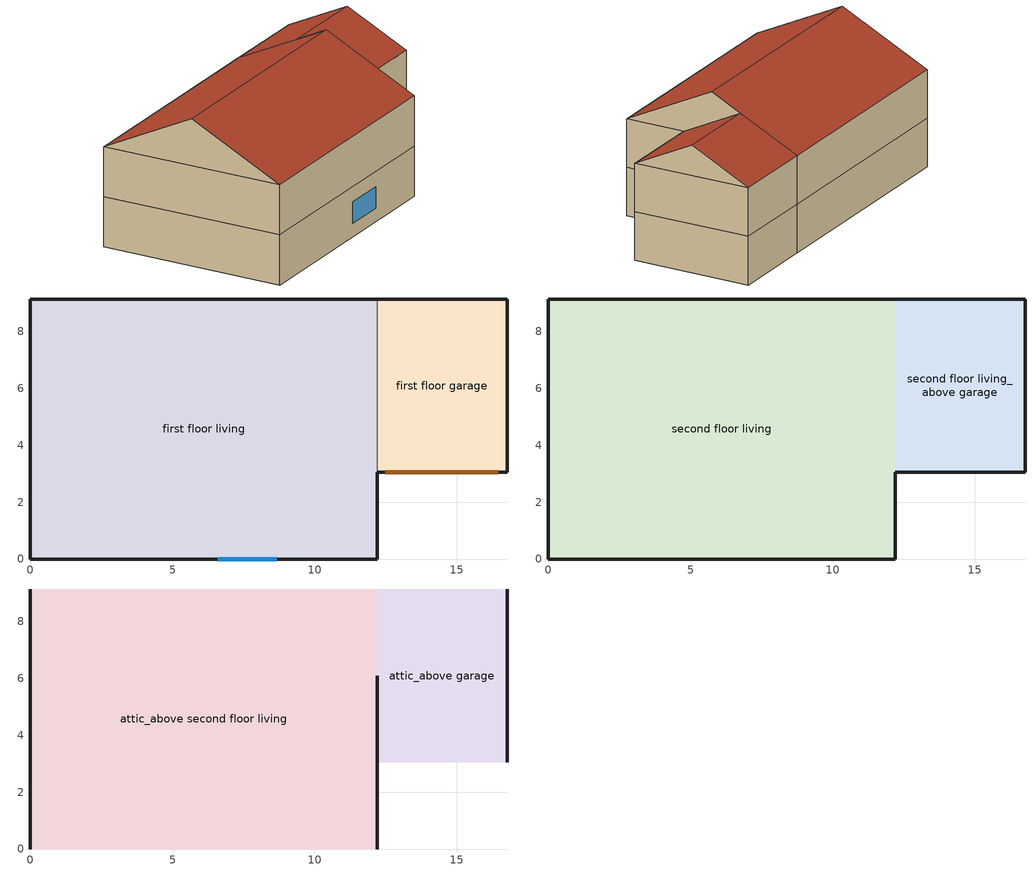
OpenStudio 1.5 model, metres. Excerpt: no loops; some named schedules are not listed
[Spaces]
first floor living
 floor ground (Slab): 12.19,9.14 12.19,0 0,0 0,9.14 z0
 wall outside (ExtInsFinWall): 12.19,9.14 0,9.14 0,0 12.19,0 12.19,3.05 z0:2.44
 wall to first floor garage (UnfinInsFinWall): 12.19,3.05 12.19,9.14 z0:2.44
 window (Sub Surface 1-Glass): 6.6,0 8.67,0 z0.66:1.72
 ceiling adiabatic (RevFinUninsFinFloor): 12.19,0 12.19,9.14 0,9.14 0,0 z2.44
first floor garage
 floor ground (GrndUninsUnfinGrgFloor): 16.76,9.14 16.76,3.05 12.19,3.05 12.19,9.14 z0
 wall outside (ExtUninsUnfinWall): 12.19,3.05 16.76,3.05 16.76,9.14 12.19,9.14 z0:2.44
 door (GarageDoors): 12.49,3.05 16.45,3.05 z0:2
second floor living
 floor adiabatic (FinUninsFinFloor): 12.19,9.14 12.19,0 0,0 0,9.14 z2.44
 wall outside (ExtInsFinWall): 12.19,9.14 0,9.14 0,0 12.19,0 12.19,3.05 z2.44:4.88
second floor living_above garage
 floor to first floor garage (UnfinInsFinFloor): 16.76,9.14 16.76,3.05 12.19,3.05 12.19,9.14 z2.44
 wall outside (ExtInsFinWall): 12.19,3.05 16.76,3.05 16.76,9.14 12.19,9.14 z2.44:4.88
attic_above second floor living
 floor to second floor living (FinInsUnfinUAFloor): 12.19,9.14 12.19,0 0,0 0,9.14 z4.88
 wall outside (ExtUninsUnfinWall): 0,4.57,7.16 0,9.14,4.88 0,0,4.88; 12.19,4.57,7.16 12.19,0,4.88 12.19,3.05,4.88 12.19,6.1,6.4
 roof outside (UnfinInsExtRoof): 12.19,4.57,7.16 12.19,9.14,4.88 0,9.14,4.88 0,4.57,7.16; 0,4.57,7.16 0,0,4.88 12.19,0,4.88 12.19,4.57,7.16
attic_above garage
 floor to second floor living_above garage (FinInsUnfinUAFloor): 16.76,9.14 16.76,3.05 12.19,3.05 12.19,9.14 z4.88
 wall outside (ExtUninsUnfinWall): 16.76,6.1,6.4 16.76,3.05,4.88 16.76,9.14,4.88
 roof outside (UnfinInsExtRoof): 16.76,6.1,6.4 16.76,9.14,4.88 12.19,9.14,4.88 12.19,6.1,6.4; 12.19,6.1,6.4 12.19,3.05,4.88 16.76,3.05,4.88 16.76,6.1,6.4
[Building]
simple residential geometry
[ClimateZones]
Climate Zone Institution Name 1=ASHRAE; Climate Zone Document Name 1=ANSI/ASHRAE Standard 169; Climate Zone Document Year 1=2006; Climate Zone Institution Name 2=CEC; Climate Zone Document Name 2=California Climate Zone Descriptions; Climate Zone Document Year 2=1995
[Site]
Site 1: Latitude {deg}=39.74; Longitude {deg}=-105.18; Time Zone {hr}=-7; Elevation {m}=1829
[SizingPeriod:DesignDay] Barometric Pressure {Pa}=81198; Sky Clearness=0; Rain Indicator=0; Snow Indicator=0; Day of Month=21; Daylight Saving Time Indicator=0; Dry-Bulb Temperature Range Modifier Type=DefaultMultipliers
Name | Maximum Dry-Bulb Temperature {C} | Daily Dry-Bulb Temperature Range {deltaC} | Humidity Indicating Conditions at Maximum Dry-Bulb {BasedOnField A3} | Wind Speed {m/s} | Wind Direction {deg} | Month | Day Type | Humidity Indicating Type | Solar Model Indicator | ASHRAE Taub | ASHRAE Taud
Denver Centennial  Golden   N Ann Clg .4% Condns Enth=>MDB | 27.3 | 15.2 | 59700 | 4.9 | 0 | 7 | SummerDesignDay | Enthalpy | ASHRAETau | 0.424 | 2.025
Denver Centennial  Golden   N Ann Htg Wind 99.6% Condns WS=>MCDB | 3.9 | 0 | 3.9 | 12.2 | 340 | 12 | WinterDesignDay | Wetbulb | ASHRAEClearSky
Denver Centennial  Golden   N Ann Hum_n 99.6% Condns DP=>MCDB | -10.9 | 0 | -21.6 | 3 | 340 | 12 | WinterDesignDay | Dewpoint | ASHRAEClearSky
Denver Centennial  Golden   N Ann Clg .4% Condns WB=>MDB | 27.3 | 15.2 | 18.4 | 4.9 | 0 | 7 | SummerDesignDay | Wetbulb | ASHRAETau | 0.424 | 2.025
[Site:WaterMainsTemperature]
Calculation Method=Correlation; Annual Average Outdoor Air Temperature {C}=9.76111; Maximum Difference In Monthly Average Outdoor Air Temperatures {deltaC}=22.8111
[Material]
Name | Roughness | Thickness {m} | Conductivity {W/m-K} | Density {kg/m3} | Specific Heat {J/kg-K} | Thermal Absorptance | Solar Absorptance | Visible Absorptance
GypsumBoard-ExtWall; PartitionWallMass; PartitionWallMass 1 | Rough | 0.0127 | 0.160266 | 800.923 | 837.36 | 0.9 | 0.5 | 0.1
Plywood-1_2in; Plywood-1_2in 1 | Rough | 0.0127 | 0.11544 | 512.591 | 1214.172
ExteriorFinish | Rough | 0.009525 | 0.0901424 | 177.805 | 1046.7 | 0.9 | 0.3 | 0.3
StudandCavity | Rough | 0.0889 | 0.0542415 | 162.387 | 1178.86
StudandAirWall; StudandAirWall 1 | Rough | 0.0889 | 0.4425 | 48.9212 | 1210.47
UAAdditionalCeilingIns | Rough | 0.189145 | 0.0539893 | 16.0185 | 1046.7
GypsumBoard-Ceiling; GypsumBoard-Ceiling 1 | Rough | 0.0127 | 0.160266 | 800.923 | 837.36 | 0.9 | 0.3 | 0.1
UATrussandIns | Rough | 0.0889 | 0.0564549 | 50.7785 | 1165.04
RoofingMaterial | Rough | 0.0094488 | 0.162689 | 1121.29 | 1465.38 | 0.91 | 0.85 | 0.85
Plywood-3_4in; Plywood-3_4in 1; Plywood-3_4in 2 | Rough | 0.01905 | 0.11544 | 512.591 | 1214.172
UARoofIns | Rough | 0.18415 | 9.5252 | 36.7699 | 1209.11
IntWallIns | Rough | 0.0889 | 0.0550499 | 162.387 | 1178.86
IntFloorIns | Rough | 0.1397 | 0.0668072 | 106.355 | 1151.63
FloorMass; FloorMass 1 | Rough | 0.015875 | 0.11544 | 544.628 | 1214.172 | 0.9 | 0.6
CarpetBareLayer; CarpetBareLayer 1 | Rough | 0.0127 | 0.0433377 | 54.4628 | 1339.776 | 0.9 | 0.9
StudandAirFloor | Rough | 0.0889 | 0.448724 | 67.468 | 1211.59
Mat-Fic-Slab | Rough | 0.0254 | 0.0114892 | 40.0462 | 1214.172
SlabMass | Rough | 0.1016 | 1.31247 | 2242.58 | 837.36 | 0.9 | 0.6
SlabCarpetBareEquivalentMaterial | Rough | 0.0254 | 0.0866804 | 40.0462 | 1214.172 | 0.9 | 0.6
SlabSoil-12in; Soil-12in | Rough | 0.3048 | 1.73073 | 1842.12 | 418.68
Concrete-4in | Rough | 0.1016 | 1.3112 | 2242.58 | 837.36 | 0.9
GarageDoorMaterial | Smooth | 0.0633984 | 0.0873133 | 512.591 | 1214.172
LivingFurnitureMaterial | Rough | 0.1524 | 0.11544 | 640.739 | 1214.172 | 0.9 | 0.6 | 0.1
GarageFurnitureMaterial | Rough | 0.1524 | 0.11544 | 640.739 | 1214.172
[Construction]
ExtInsFinWall: ExteriorFinish, Plywood-1_2in, StudandCavity, GypsumBoard-ExtWall
ExtUninsUnfinWall: ExteriorFinish, Plywood-1_2in 1, StudandAirWall
FinInsUnfinUAFloor: GypsumBoard-Ceiling, UATrussandIns, UAAdditionalCeilingIns
UnfinInsExtRoof: RoofingMaterial, Plywood-3_4in, UARoofIns
UnfinInsFinWall: IntWallIns, PartitionWallMass
UnfinInsFinFloor: IntFloorIns, Plywood-3_4in 1, FloorMass, CarpetBareLayer
FinUninsFinFloor: GypsumBoard-Ceiling 1, StudandAirFloor, Plywood-3_4in 2, FloorMass 1, CarpetBareLayer 1
RevFinUninsFinFloor: CarpetBareLayer 1, FloorMass 1, Plywood-3_4in 2, StudandAirFloor, GypsumBoard-Ceiling 1
Slab: Mat-Fic-Slab, SlabSoil-12in, SlabMass, SlabCarpetBareEquivalentMaterial
GrndUninsUnfinGrgFloor: Adiabatic, Soil-12in, Concrete-4in
Sub Surface 1-Glass: Sub Surface 1-Win
GarageDoors: GarageDoorMaterial
FinUninsFinWall: PartitionWallMass 1, StudandAirWall 1, PartitionWallMass 1
LivingFurniture: LivingFurnitureMaterial
GarageFurniture: GarageFurnitureMaterial
[Material:NoMass]
Adiabatic: Roughness=Rough; Thermal Resistance {m2-K/W}=176.11
[WindowMaterial:Shade]
CoolingShade: Solar Transmittance=0.999; Solar Reflectance=0.00099; Visible Transmittance=0.999; Visible Reflectance=0.00099; Thermal Hemispherical Emissivity=1e-005; Thermal Transmittance=0.999; Thickness {m}=0.0001; Conductivity {W/m-K}=10000; Shade to Glass Distance {m}=0.001; Top Opening Multiplier=0; Bottom Opening Multiplier=0; Left-Side Opening Multiplier=0; Right-Side Opening Multiplier=0; Airflow Permeability=0
[WindowMaterial:SimpleGlazingSystem]
Sub Surface 1-Win: U-Factor {W/m2-K}=0.38; Solar Heat Gain Coefficient=0.308
[ThermostatSetpoint:DualSetpoint]
Living Zone Temperature SP: Heating Setpoint Temperature Schedule=HeatingSetPoint; Cooling Setpoint Temperature Schedule=CoolingSetPoint
[BuildingStory] Nominal Floor to Floor Height {m}=2.4384
Name | Nominal Z Coordinate {m}
first level; third level | 0
second level | 2.4384
[Space]
Name | Space Type | Building Story | Thermal Zone
first floor living | living spacetype | first level | living
second floor living; second floor living_above garage | living spacetype | second level | living
attic_above second floor living; attic_above garage | attic spacetype | third level | attic
first floor garage | garage spacetype | first level | garage
[SpaceType]
living spacetype; garage spacetype; attic spacetype
[ThermalZone] Use Ideal Air Loads=No
Name | Thermostat
living | Living Zone Temperature SP
garage; attic
[ShadingControl]
WindowShadingControl: Shading Type=InteriorShade; Shading Device Material=CoolingShade; Shading Control Type=OnIfScheduleAllows; Schedule=WindowShadingSchedule
[InternalMass:Definition] Design Level Calculation Method=SurfaceArea
Name | Construction | Surface Area {m2}
LivingPartition | FinUninsFinWall | 111.484
LivingSpaceFurniture | LivingFurniture | 44.5935
GarageSpaceFurniture | GarageFurniture | 2.78709
[InternalMass]
Name | Internal Mass Definition | Space or SpaceType
LivingPartition | LivingPartition | living spacetype
LivingSpaceFurniture | LivingSpaceFurniture | living spacetype
GarageSpaceFurniture | GarageSpaceFurniture | garage spacetype
[ElectricEquipment:Definition] Design Level Calculation Method=EquipmentLevel
Name | Design Level {W} | Fraction Latent | Fraction Radiant | Fraction Lost
residential_electric_clothes_dryer | 284.178 | 0.05 | 0.09 | 0.8
residential_clothes_washer | 21.8631 | 0 | 0.48 | 0.2
residential_electric_range | 224.287 | 0.3 | 0.24 | 0.3
residential_electric_dw | 55.3041 | 0.15 | 0.36 | 0.27
residential_electric_mel | 558.191 | 0.022 | 0.555 | 0.053
residential_refrigerator | 65.0944 | 0 | 0 | 0
[ElectricEquipment] Space or SpaceType=living spacetype
Name | Electric Equipment Definition | Schedule
residential_electric_clothes_dryer | residential_electric_clothes_dryer | clothes_dryer_annual_schedule
residential_clothes_washer | residential_clothes_washer | clothes_washer_annual_schedule
residential_electric_range | residential_electric_range | Range_annual_schedule
residential_electric_dw | residential_electric_dw | Elcetric_dw_annual_schedule
residential_electric_mel | residential_electric_mel | Elcetric_mel_annual_schedule
residential_refrigerator | residential_refrigerator | refrigerator_ruleset
[GasEquipment:Definition]
residential_mgl: Design Level Calculation Method=EquipmentLevel; Design Level {W}=55.8961; Fraction Latent=0.021; Fraction Radiant=0.558; Fraction Lost=0.049
[GasEquipment]
residential_mgl: Gas Equipment Definition=residential_mgl; Space or SpaceType=living spacetype; Schedule=Elcetric_mgl_annual_schedule
[People:Definition]
residential_occupants: Number of People Calculation Method=People; Number of People {people}=2.64; Fraction Radiant=0.32; Sensible Heat Fraction=0.573; Carbon Dioxide Generation Rate {m3/s-W}=0; Enable ASHRAE 55 Comfort Warnings=No; Mean Radiant Temperature Calculation Type=ZoneAveraged
[People]
residential_occupants: People Definition=residential_occupants; Space or SpaceType=living spacetype; Number of People Schedule=occupants_ruleset; Activity Level Schedule=Occupant_Activity
[OtherEquipment:Definition] Design Level Calculation Method=EquipmentLevel
Name | Design Level {W} | Fraction Latent
showers internal gains definition | 142.983 | 0.487197
baths internal gains definition | 15.5553 | 0
sinks internal gains definition | 28.5215 | 0.31222
pump internal gains definition | 0
[OtherEquipment] Space or SpaceType=first floor living
Name | Other Equipment Definition | Schedule
showers internal gains | showers internal gains definition | showers internal gains
baths internal gains | baths internal gains definition | baths internal gains
sinks internal gains | sinks internal gains definition | sinks internal gains
pump internal gains | pump internal gains definition | Pump flat load schedule
[Lights:Definition] Design Level Calculation Method=LightingLevel; Fraction Radiant=0.6; Fraction Visible=0.2; Return Air Fraction=0
Name | Lighting Level {W}
residential_interior_lighting | 837.612
residential_garage_lighting | 14.9124
[Lights]
Name | Lights Definition | Space or SpaceType | Schedule
residential_interior_lighting | residential_interior_lighting | living spacetype | Int_lighting_annual_schedule
residential_garage_lighting | residential_garage_lighting | garage spacetype | Int_lighting_annual_schedule 1
[Exterior:Lights:Definition]
residential_exterior_lighting: Design Level {W}=182.444
[Exterior:Lights]
residential_exterior_lighting: Exterior Lights Definition=residential_exterior_lighting; Schedule=Int_lighting_annual_schedule
[Schedule:Ruleset]
Name | Default Day Schedule | Summer Design Day Schedule | Winter Design Day Schedule
WindowShadingSchedule | Schedule Day 1 | WindowShadingScheduleSummer | WindowShadingScheduleWinter
clothes_dryer_annual_schedule | Schedule Day 3 | cdSummer 1 | cdWinter 1
clothes_washer_annual_schedule | Schedule Day 4 | cwSummer 1 | cwWinter 1
Range_annual_schedule | Schedule Day 5 | RangeSummer 1 | RangeWinter 1
Elcetric_dw_annual_schedule | Schedule Day 6 | ElectricDwSummer 1 | ElectricDwWinter 1
Elcetric_mel_annual_schedule | Schedule Day 7 | ElectricmelSummer 1 | ElectricmelWinter 1
refrigerator_ruleset | Schedule Day 8 | RefrigeratorSummer 1 | RefrigeratorWinter 1
Elcetric_mgl_annual_schedule | Schedule Day 9 | MGLSummer 1 | MGLWinter 1
Occupant_Activity | DefaultDay
occupants_ruleset | Schedule Day 10 | OccupantsSummer 1 | OccupantsWinter 1
showers internal gains | Schedule Day 87
baths internal gains | Schedule Day 137
sinks internal gains | Schedule Day 187
Pump flat load schedule | Pump flat load schedule
HeatingSetPoint | Schedule Day 214 | HeatingSetPointScheduleSummer | HeatingSetPointScheduleWinter
CoolingSetPoint | Schedule Day 215 | CoolingSetPointScheduleSummer | CoolingSetPointScheduleWinter
Int_lighting_annual_schedule | Schedule Day 216 | LightingSummer 1 | LightingWinter 1
Int_lighting_annual_schedule 1 | Schedule Day 217 | LightingSummer 3 | LightingWinter 3
[Schedule:Day]
Schedule Day 1; Schedule Day 3; Schedule Day 4; Schedule Day 5; Schedule Day 6; Schedule Day 7; Schedule Day 8; Schedule Day 87; Schedule Day 137; Schedule Day 187; Schedule Day 214; Schedule Day 215; Schedule Day 216: 24, 0, 0
WindowShadingScheduleSummer: 1, 0, 1, 2, 0, 1, 3, 0, 1, 4, 0, 1, 5, 0, 1, 6, 0, 1, 7, 0, 1, 8, 0, 1, 9, 0, 1, 10, 0, 1, 11, 0, 1, 12, 0, 1, 13, 0, 1, 14, 0, 1, 15, 0, 1, 16, 0, 1, 17, 0, 1, 18, 0, 1, 19, 0, 1, 20, 0, 1, 21, 0, 1, 22, 0, 1, 23, 0, 1, 24, 0, 1
WindowShadingScheduleWinter: 1, 0, 0, 2, 0, 0, 3, 0, 0, 4, 0, 0, 5, 0, 0, 6, 0, 0, 7, 0, 0, 8, 0, 0, 9, 0, 0, 10, 0, 0, 11, 0, 0, 12, 0, 0, 13, 0, 0, 14, 0, 0, 15, 0, 0, 16, 0, 0, 17, 0, 0, 18, 0, 0, 19, 0, 0, 20, 0, 0, 21, 0, 0, 22, 0, 0, 23, 0, 0, 24, 0, 0
cdSummer 1; cdWinter 1: 1, 0, 0.100913, 2, 0, 0.0605475, 3, 0, 0.040365, 4, 0, 0.0201825, 5, 0, 0.040365, 6, 0, 0.0605475, 7, 0, 0.16146, 8, 0, 0.32292, 9, 0, 0.48438, 10, 0, 0.686205, 11, 0, 0.787118, 12, 0, 0.817391, 13, 0, 0.746753, 14, 0, 0.676114, 15, 0, 0.575201, 16, 0, 0.615566, 17, 0, 0.555019, 18, 0, 0.544928, 19, 0, 0.514654, 20, 0, 0.514654, 21, 0, 0.524745, 22, 0, 0.544928, 23, 0, 0.444015, 24, 0, 0.24219
cwSummer 1; cwWinter 1: 1, 0, 0.085541, 2, 0, 0.0665319, 3, 0, 0.0380182, 4, 0, 0.0380182, 5, 0, 0.0665319, 6, 0, 0.10455, 7, 0, 0.2091, 8, 0, 0.465723, 9, 0, 0.693832, 10, 0, 0.817391, 11, 0, 0.798382, 12, 0, 0.712841, 13, 0, 0.636805, 14, 0, 0.570273, 15, 0, 0.465723, 16, 0, 0.494237, 17, 0, 0.475228, 18, 0, 0.465723, 19, 0, 0.465723, 20, 0, 0.465723, 21, 0, 0.465723, 22, 0, 0.446714, 23, 0, 0.304146, 24, 0, 0.161577
RangeSummer 1: 1, 0, 0.0378608, 2, 0, 0.0378608, 3, 0, 0.0216348, 4, 0, 0.0216348, 5, 0, 0.0378608, 6, 0, 0.0594956, 7, 0, 0.135217, 8, 0, 0.227165, 9, 0, 0.2488, 10, 0, 0.259617, 11, 0, 0.227165, 12, 0, 0.270435, 13, 0, 0.308295, 14, 0, 0.2488, 15, 0, 0.308295, 16, 0, 0.237982, 17, 0, 0.4976, 18, 0, 0.811304, 19, 0, 0.632817, 20, 0, 0.324521, 21, 0, 0.189304, 22, 0, 0.135217, 23, 0, 0.086539, 24, 0, 0.0594956
RangeWinter 1: 1, 0, 0.0466667, 2, 0, 0.0466667, 3, 0, 0.0266667, 4, 0, 0.0266667, 5, 0, 0.0466667, 6, 0, 0.0733333, 7, 0, 0.166667, 8, 0, 0.28, 9, 0, 0.306667, 10, 0, 0.32, 11, 0, 0.28, 12, 0, 0.333333, 13, 0, 0.38, 14, 0, 0.306667, 15, 0, 0.38, 16, 0, 0.293333, 17, 0, 0.613333, 18, 0, 1, 19, 0, 0.78, 20, 0, 0.4, 21, 0, 0.233333, 22, 0, 0.166667, 23, 0, 0.106667, 24, 0, 0.0733333
ElectricDwSummer 1; ElectricDwWinter 1: 1, 0, 0.126126, 2, 0, 0.0588589, 3, 0, 0.042042, 4, 0, 0.0252252, 5, 0, 0.0252252, 6, 0, 0.0840841, 7, 0, 0.168168, 8, 0, 0.260661, 9, 0, 0.487688, 10, 0, 0.546547, 11, 0, 0.470871, 12, 0, 0.403604, 13, 0, 0.344745, 14, 0, 0.386787, 15, 0, 0.302703, 16, 0, 0.31952, 17, 0, 0.31952, 18, 0, 0.412012, 19, 0, 0.731532, 20, 0, 0.933333, 21, 0, 0.756757, 22, 0, 0.563363, 23, 0, 0.36997, 24, 0, 0.260661
ElectricmelSummer 1: 1, 0, 0.370657, 2, 0, 0.342857, 3, 0, 0.342857, 4, 0, 0.333591, 5, 0, 0.305792, 6, 0, 0.333591, 7, 0, 0.398456, 8, 0, 0.435522, 9, 0, 0.315058, 10, 0, 0.213128, 11, 0, 0.222394, 12, 0, 0.23166, 13, 0, 0.222394, 14, 0, 0.25946, 15, 0, 0.287259, 16, 0, 0.296525, 17, 0, 0.36139, 18, 0, 0.49112, 19, 0, 0.583784, 20, 0, 0.62085, 21, 0, 0.657916, 22, 0, 0.639383, 23, 0, 0.546719, 24, 0, 0.463321
ElectricmelWinter 1: 1, 0, 0.559347, 2, 0, 0.517396, 3, 0, 0.517396, 4, 0, 0.503412, 5, 0, 0.461461, 6, 0, 0.503412, 7, 0, 0.601298, 8, 0, 0.657232, 9, 0, 0.475445, 10, 0, 0.321624, 11, 0, 0.335608, 12, 0, 0.349592, 13, 0, 0.335608, 14, 0, 0.391543, 15, 0, 0.433494, 16, 0, 0.447477, 17, 0, 0.545363, 18, 0, 0.741134, 19, 0, 0.880971, 20, 0, 0.936905, 21, 0, 0.99284, 22, 0, 0.964873, 23, 0, 0.825036, 24, 0, 0.699183
RefrigeratorSummer 1: 1, 0, 0.8, 2, 0, 0.78, 3, 0, 0.76, 4, 0, 0.74, 5, 0, 0.72, 6, 0, 0.72, 7, 0, 0.76, 8, 0, 0.8, 9, 0, 0.82, 10, 0, 0.82, 11, 0, 0.8, 12, 0, 0.8, 13, 0, 0.84, 14, 0, 0.84, 15, 0, 0.84, 16, 0, 0.82, 17, 0, 0.88, 18, 0, 0.96, 19, 0, 1, 20, 0, 0.96, 21, 0, 0.94, 22, 0, 0.92, 23, 0, 0.88, 24, 0, 0.82
RefrigeratorWinter 1: 1, 0, 0.610949, 2, 0, 0.595675, 3, 0, 0.580401, 4, 0, 0.565128, 5, 0, 0.549854, 6, 0, 0.549854, 7, 0, 0.580401, 8, 0, 0.610949, 9, 0, 0.626223, 10, 0, 0.626223, 11, 0, 0.610949, 12, 0, 0.610949, 13, 0, 0.641496, 14, 0, 0.641496, 15, 0, 0.641496, 16, 0, 0.626223, 17, 0, 0.672044, 18, 0, 0.733139, 19, 0, 0.763686, 20, 0, 0.733139, 21, 0, 0.717865, 22, 0, 0.702591, 23, 0, 0.672044, 24, 0, 0.626223
Pump flat load schedule: 24, 0, 1
HeatingSetPointScheduleSummer; HeatingSetPointScheduleWinter: 1, 0, 21.6667, 2, 0, 21.6667, 3, 0, 21.6667, 4, 0, 21.6667, 5, 0, 21.6667, 6, 0, 21.6667, 7, 0, 21.6667, 8, 0, 21.6667, 9, 0, 21.6667, 10, 0, 21.6667, 11, 0, 21.6667, 12, 0, 21.6667, 13, 0, 21.6667, 14, 0, 21.6667, 15, 0, 21.6667, 16, 0, 21.6667, 17, 0, 21.6667, 18, 0, 21.6667, 19, 0, 21.6667, 20, 0, 21.6667, 21, 0, 21.6667, 22, 0, 21.6667, 23, 0, 21.6667, 24, 0, 21.6667
CoolingSetPointScheduleSummer; CoolingSetPointScheduleWinter: 1, 0, 24.4444, 2, 0, 24.4444, 3, 0, 24.4444, 4, 0, 24.4444, 5, 0, 24.4444, 6, 0, 24.4444, 7, 0, 24.4444, 8, 0, 24.4444, 9, 0, 24.4444, 10, 0, 24.4444, 11, 0, 24.4444, 12, 0, 24.4444, 13, 0, 24.4444, 14, 0, 24.4444, 15, 0, 24.4444, 16, 0, 24.4444, 17, 0, 24.4444, 18, 0, 24.4444, 19, 0, 24.4444, 20, 0, 24.4444, 21, 0, 24.4444, 22, 0, 24.4444, 23, 0, 24.4444, 24, 0, 24.4444
LightingSummer 1: 1, 0, 0.185156, 2, 0, 0.111094, 3, 0, 0.0740623, 4, 0, 0.0740623, 5, 0, 0.0740623, 6, 0, 0.0760949, 7, 0, 0.103219, 8, 0, 0.158378, 9, 0, 0.117667, 10, 0, 0.068442, 11, 0, 0.0588242, 12, 0, 0.0584363, 13, 0, 0.0584342, 14, 0, 0.0584523, 15, 0, 0.0586041, 16, 0, 0.0596043, 17, 0, 0.0646543, 18, 0, 0.0840856, 19, 0, 0.140565, 20, 0, 0.262649, 21, 0, 0.452809, 22, 0, 0.639682, 23, 0, 0.536822, 24, 0, 0.37289
LightingWinter 1: 1, 0, 0.185156, 2, 0, 0.111094, 3, 0, 0.0740623, 4, 0, 0.0740623, 5, 0, 0.0740623, 6, 0, 0.0812229, 7, 0, 0.176777, 8, 0, 0.371094, 9, 0, 0.35417, 10, 0, 0.180758, 11, 0, 0.146876, 12, 0, 0.14551, 13, 0, 0.145643, 14, 0, 0.147465, 15, 0, 0.159722, 16, 0, 0.215175, 17, 0, 0.376947, 18, 0, 0.667102, 19, 0, 0.943338, 20, 0, 0.973952, 21, 0, 0.832259, 22, 0, 0.711434, 23, 0, 0.536822, 24, 0, 0.37289
[Schedule:Rule] Date Specification Type=DateRange; Start Day=1
Name | Schedule Ruleset | Rule Order | Day Schedule | Apply Sunday | Apply Monday | Apply Tuesday | Apply Wednesday | Apply Thursday | Apply Friday | Apply Saturday | Start Month | End Month | End Day
WindowShadingSchedule01 | WindowShadingSchedule | 11 | WindowShadingSchedule01d | Yes | Yes | Yes | Yes | Yes | Yes | Yes | 1 | 1 | 31
WindowShadingSchedule02 | WindowShadingSchedule | 10 | WindowShadingSchedule02d | Yes | Yes | Yes | Yes | Yes | Yes | Yes | 2 | 2 | 28
WindowShadingSchedule03 | WindowShadingSchedule | 9 | WindowShadingSchedule03d | Yes | Yes | Yes | Yes | Yes | Yes | Yes | 3 | 3 | 31
WindowShadingSchedule04 | WindowShadingSchedule | 8 | WindowShadingSchedule04d | Yes | Yes | Yes | Yes | Yes | Yes | Yes | 4 | 4 | 30
WindowShadingSchedule05 | WindowShadingSchedule | 7 | WindowShadingSchedule05d | Yes | Yes | Yes | Yes | Yes | Yes | Yes | 5 | 5 | 31
WindowShadingSchedule06 | WindowShadingSchedule | 6 | WindowShadingSchedule06d | Yes | Yes | Yes | Yes | Yes | Yes | Yes | 6 | 6 | 30
WindowShadingSchedule07 | WindowShadingSchedule | 5 | WindowShadingSchedule07d | Yes | Yes | Yes | Yes | Yes | Yes | Yes | 7 | 7 | 31
WindowShadingSchedule08 | WindowShadingSchedule | 4 | WindowShadingSchedule08d | Yes | Yes | Yes | Yes | Yes | Yes | Yes | 8 | 8 | 31
WindowShadingSchedule09 | WindowShadingSchedule | 3 | WindowShadingSchedule09d | Yes | Yes | Yes | Yes | Yes | Yes | Yes | 9 | 9 | 30
WindowShadingSchedule10 | WindowShadingSchedule | 2 | WindowShadingSchedule10d | Yes | Yes | Yes | Yes | Yes | Yes | Yes | 10 | 10 | 31
WindowShadingSchedule11 | WindowShadingSchedule | 1 | WindowShadingSchedule11d | Yes | Yes | Yes | Yes | Yes | Yes | Yes | 11 | 11 | 30
WindowShadingSchedule12 | WindowShadingSchedule | 0 | WindowShadingSchedule12d | Yes | Yes | Yes | Yes | Yes | Yes | Yes | 12 | 12 | 31
clothes_dryer_weekday_ruleset1 | clothes_dryer_annual_schedule | 23 | cdWinter | No | Yes | Yes | Yes | Yes | Yes | No | 1 | 1 | 31
cd_weekend_ruleset1 | clothes_dryer_annual_schedule | 22 | ClothesDryerWeekend1 | Yes | No | No | No | No | No | Yes | 1 | 1 | 31
clothes_dryer_weekday_ruleset2 | clothes_dryer_annual_schedule | 21 | ClothesDryerWeekday2 | No | Yes | Yes | Yes | Yes | Yes | No | 2 | 2 | 28
cd_weekend_ruleset2 | clothes_dryer_annual_schedule | 20 | ClothesDryerWeekend2 | Yes | No | No | No | No | No | Yes | 2 | 2 | 28
clothes_dryer_weekday_ruleset3 | clothes_dryer_annual_schedule | 19 | ClothesDryerWeekday3 | No | Yes | Yes | Yes | Yes | Yes | No | 3 | 3 | 31
cd_weekend_ruleset3 | clothes_dryer_annual_schedule | 18 | ClothesDryerWeekend3 | Yes | No | No | No | No | No | Yes | 3 | 3 | 31
clothes_dryer_weekday_ruleset4 | clothes_dryer_annual_schedule | 17 | ClothesDryerWeekday4 | No | Yes | Yes | Yes | Yes | Yes | No | 4 | 4 | 30
cd_weekend_ruleset4 | clothes_dryer_annual_schedule | 16 | ClothesDryerWeekend4 | Yes | No | No | No | No | No | Yes | 4 | 4 | 30
clothes_dryer_weekday_ruleset5 | clothes_dryer_annual_schedule | 15 | ClothesDryerWeekday5 | No | Yes | Yes | Yes | Yes | Yes | No | 5 | 5 | 31
cd_weekend_ruleset5 | clothes_dryer_annual_schedule | 14 | ClothesDryerWeekend5 | Yes | No | No | No | No | No | Yes | 5 | 5 | 31
clothes_dryer_weekday_ruleset6 | clothes_dryer_annual_schedule | 13 | cdSummer | No | Yes | Yes | Yes | Yes | Yes | No | 6 | 6 | 30
cd_weekend_ruleset6 | clothes_dryer_annual_schedule | 12 | ClothesDryerWeekend6 | Yes | No | No | No | No | No | Yes | 6 | 6 | 30
clothes_dryer_weekday_ruleset7 | clothes_dryer_annual_schedule | 11 | ClothesDryerWeekday7 | No | Yes | Yes | Yes | Yes | Yes | No | 7 | 7 | 31
cd_weekend_ruleset7 | clothes_dryer_annual_schedule | 10 | ClothesDryerWeekend7 | Yes | No | No | No | No | No | Yes | 7 | 7 | 31
clothes_dryer_weekday_ruleset8 | clothes_dryer_annual_schedule | 9 | ClothesDryerWeekday8 | No | Yes | Yes | Yes | Yes | Yes | No | 8 | 8 | 31
cd_weekend_ruleset8 | clothes_dryer_annual_schedule | 8 | ClothesDryerWeekend8 | Yes | No | No | No | No | No | Yes | 8 | 8 | 31
clothes_dryer_weekday_ruleset9 | clothes_dryer_annual_schedule | 7 | ClothesDryerWeekday9 | No | Yes | Yes | Yes | Yes | Yes | No | 9 | 9 | 30
cd_weekend_ruleset9 | clothes_dryer_annual_schedule | 6 | ClothesDryerWeekend9 | Yes | No | No | No | No | No | Yes | 9 | 9 | 30
clothes_dryer_weekday_ruleset10 | clothes_dryer_annual_schedule | 5 | ClothesDryerWeekday10 | No | Yes | Yes | Yes | Yes | Yes | No | 10 | 10 | 31
cd_weekend_ruleset10 | clothes_dryer_annual_schedule | 4 | ClothesDryerWeekend10 | Yes | No | No | No | No | No | Yes | 10 | 10 | 31
clothes_dryer_weekday_ruleset11 | clothes_dryer_annual_schedule | 3 | ClothesDryerWeekday11 | No | Yes | Yes | Yes | Yes | Yes | No | 11 | 11 | 30
cd_weekend_ruleset11 | clothes_dryer_annual_schedule | 2 | ClothesDryerWeekend11 | Yes | No | No | No | No | No | Yes | 11 | 11 | 30
clothes_dryer_weekday_ruleset12 | clothes_dryer_annual_schedule | 1 | ClothesDryerWeekday12 | No | Yes | Yes | Yes | Yes | Yes | No | 12 | 12 | 31
cd_weekend_ruleset12 | clothes_dryer_annual_schedule | 0 | ClothesDryerWeekend12 | Yes | No | No | No | No | No | Yes | 12 | 12 | 31
clothes_washer_weekday_ruleset1 | clothes_washer_annual_schedule | 23 | cwWinter | No | Yes | Yes | Yes | Yes | Yes | No | 1 | 1 | 31
clothes_washer_weekend_ruleset1 | clothes_washer_annual_schedule | 22 | ClothesWasherWeekend1 | Yes | No | No | No | No | No | Yes | 1 | 1 | 31
clothes_washer_weekday_ruleset2 | clothes_washer_annual_schedule | 21 | ClothesWasherWeekday2 | No | Yes | Yes | Yes | Yes | Yes | No | 2 | 2 | 28
clothes_washer_weekend_ruleset2 | clothes_washer_annual_schedule | 20 | ClothesWasherWeekend2 | Yes | No | No | No | No | No | Yes | 2 | 2 | 28
clothes_washer_weekday_ruleset3 | clothes_washer_annual_schedule | 19 | ClothesWasherWeekday3 | No | Yes | Yes | Yes | Yes | Yes | No | 3 | 3 | 31
clothes_washer_weekend_ruleset3 | clothes_washer_annual_schedule | 18 | ClothesWasherWeekend3 | Yes | No | No | No | No | No | Yes | 3 | 3 | 31
clothes_washer_weekday_ruleset4 | clothes_washer_annual_schedule | 17 | ClothesWasherWeekday4 | No | Yes | Yes | Yes | Yes | Yes | No | 4 | 4 | 30
clothes_washer_weekend_ruleset4 | clothes_washer_annual_schedule | 16 | ClothesWasherWeekend4 | Yes | No | No | No | No | No | Yes | 4 | 4 | 30
clothes_washer_weekday_ruleset5 | clothes_washer_annual_schedule | 15 | ClothesWasherWeekday5 | No | Yes | Yes | Yes | Yes | Yes | No | 5 | 5 | 31
clothes_washer_weekend_ruleset5 | clothes_washer_annual_schedule | 14 | ClothesWasherWeekend5 | Yes | No | No | No | No | No | Yes | 5 | 5 | 31
clothes_washer_weekday_ruleset6 | clothes_washer_annual_schedule | 13 | cwSummer | No | Yes | Yes | Yes | Yes | Yes | No | 6 | 6 | 30
clothes_washer_weekend_ruleset6 | clothes_washer_annual_schedule | 12 | ClothesWasherWeekend6 | Yes | No | No | No | No | No | Yes | 6 | 6 | 30
clothes_washer_weekday_ruleset7 | clothes_washer_annual_schedule | 11 | ClothesWasherWeekday7 | No | Yes | Yes | Yes | Yes | Yes | No | 7 | 7 | 31
clothes_washer_weekend_ruleset7 | clothes_washer_annual_schedule | 10 | ClothesWasherWeekend7 | Yes | No | No | No | No | No | Yes | 7 | 7 | 31
clothes_washer_weekday_ruleset8 | clothes_washer_annual_schedule | 9 | ClothesWasherWeekday8 | No | Yes | Yes | Yes | Yes | Yes | No | 8 | 8 | 31
clothes_washer_weekend_ruleset8 | clothes_washer_annual_schedule | 8 | ClothesWasherWeekend8 | Yes | No | No | No | No | No | Yes | 8 | 8 | 31
clothes_washer_weekday_ruleset9 | clothes_washer_annual_schedule | 7 | ClothesWasherWeekday9 | No | Yes | Yes | Yes | Yes | Yes | No | 9 | 9 | 30
clothes_washer_weekend_ruleset9 | clothes_washer_annual_schedule | 6 | ClothesWasherWeekend9 | Yes | No | No | No | No | No | Yes | 9 | 9 | 30
clothes_washer_weekday_ruleset10 | clothes_washer_annual_schedule | 5 | ClothesWasherWeekday10 | No | Yes | Yes | Yes | Yes | Yes | No | 10 | 10 | 31
clothes_washer_weekend_ruleset10 | clothes_washer_annual_schedule | 4 | ClothesWasherWeekend10 | Yes | No | No | No | No | No | Yes | 10 | 10 | 31
clothes_washer_weekday_ruleset11 | clothes_washer_annual_schedule | 3 | ClothesWasherWeekday11 | No | Yes | Yes | Yes | Yes | Yes | No | 11 | 11 | 30
clothes_washer_weekend_ruleset11 | clothes_washer_annual_schedule | 2 | ClothesWasherWeekend11 | Yes | No | No | No | No | No | Yes | 11 | 11 | 30
clothes_washer_weekday_ruleset12 | clothes_washer_annual_schedule | 1 | ClothesWasherWeekday12 | No | Yes | Yes | Yes | Yes | Yes | No | 12 | 12 | 31
clothes_washer_weekend_ruleset12 | clothes_washer_annual_schedule | 0 | ClothesWasherWeekend12 | Yes | No | No | No | No | No | Yes | 12 | 12 | 31
range_weekday_ruleset1 | Range_annual_schedule | 23 | RangeWinter | No | Yes | Yes | Yes | Yes | Yes | No | 1 | 1 | 31
range_weekend_ruleset1 | Range_annual_schedule | 22 | RangeWeekend1 | Yes | No | No | No | No | No | Yes | 1 | 1 | 31
range_weekday_ruleset2 | Range_annual_schedule | 21 | RangeWeekday2 | No | Yes | Yes | Yes | Yes | Yes | No | 2 | 2 | 28
range_weekend_ruleset2 | Range_annual_schedule | 20 | RangeWeekend2 | Yes | No | No | No | No | No | Yes | 2 | 2 | 28
range_weekday_ruleset3 | Range_annual_schedule | 19 | RangeWeekday3 | No | Yes | Yes | Yes | Yes | Yes | No | 3 | 3 | 31
range_weekend_ruleset3 | Range_annual_schedule | 18 | RangeWeekend3 | Yes | No | No | No | No | No | Yes | 3 | 3 | 31
range_weekday_ruleset4 | Range_annual_schedule | 17 | RangeWeekday4 | No | Yes | Yes | Yes | Yes | Yes | No | 4 | 4 | 30
range_weekend_ruleset4 | Range_annual_schedule | 16 | RangeWeekend4 | Yes | No | No | No | No | No | Yes | 4 | 4 | 30
range_weekday_ruleset5 | Range_annual_schedule | 15 | RangeWeekday5 | No | Yes | Yes | Yes | Yes | Yes | No | 5 | 5 | 31
range_weekend_ruleset5 | Range_annual_schedule | 14 | RangeWeekend5 | Yes | No | No | No | No | No | Yes | 5 | 5 | 31
range_weekday_ruleset6 | Range_annual_schedule | 13 | RangeSummer | No | Yes | Yes | Yes | Yes | Yes | No | 6 | 6 | 30
range_weekend_ruleset6 | Range_annual_schedule | 12 | RangeWeekend6 | Yes | No | No | No | No | No | Yes | 6 | 6 | 30
range_weekday_ruleset7 | Range_annual_schedule | 11 | RangeWeekday7 | No | Yes | Yes | Yes | Yes | Yes | No | 7 | 7 | 31
range_weekend_ruleset7 | Range_annual_schedule | 10 | RangeWeekend7 | Yes | No | No | No | No | No | Yes | 7 | 7 | 31
range_weekday_ruleset8 | Range_annual_schedule | 9 | RangeWeekday8 | No | Yes | Yes | Yes | Yes | Yes | No | 8 | 8 | 31
range_weekend_ruleset8 | Range_annual_schedule | 8 | RangeWeekend8 | Yes | No | No | No | No | No | Yes | 8 | 8 | 31
range_weekday_ruleset9 | Range_annual_schedule | 7 | RangeWeekday9 | No | Yes | Yes | Yes | Yes | Yes | No | 9 | 9 | 30
range_weekend_ruleset9 | Range_annual_schedule | 6 | RangeWeekend9 | Yes | No | No | No | No | No | Yes | 9 | 9 | 30
range_weekday_ruleset10 | Range_annual_schedule | 5 | RangeWeekday10 | No | Yes | Yes | Yes | Yes | Yes | No | 10 | 10 | 31
range_weekend_ruleset10 | Range_annual_schedule | 4 | RangeWeekend10 | Yes | No | No | No | No | No | Yes | 10 | 10 | 31
range_weekday_ruleset11 | Range_annual_schedule | 3 | RangeWeekday11 | No | Yes | Yes | Yes | Yes | Yes | No | 11 | 11 | 30
range_weekend_ruleset11 | Range_annual_schedule | 2 | RangeWeekend11 | Yes | No | No | No | No | No | Yes | 11 | 11 | 30
range_weekday_ruleset12 | Range_annual_schedule | 1 | RangeWeekday12 | No | Yes | Yes | Yes | Yes | Yes | No | 12 | 12 | 31
range_weekend_ruleset12 | Range_annual_schedule | 0 | RangeWeekend12 | Yes | No | No | No | No | No | Yes | 12 | 12 | 31
elec_dw_weekday_ruleset1 | Elcetric_dw_annual_schedule | 23 | ElectricDwWinter | No | Yes | Yes | Yes | Yes | Yes | No | 1 | 1 | 31
elc_dw_weekend_ruleset1 | Elcetric_dw_annual_schedule | 22 | ElectricDwWeekend1 | Yes | No | No | No | No | No | Yes | 1 | 1 | 31
elec_dw_weekday_ruleset2 | Elcetric_dw_annual_schedule | 21 | ElectricDwWeekday2 | No | Yes | Yes | Yes | Yes | Yes | No | 2 | 2 | 28
elc_dw_weekend_ruleset2 | Elcetric_dw_annual_schedule | 20 | ElectricDwWeekend2 | Yes | No | No | No | No | No | Yes | 2 | 2 | 28
elec_dw_weekday_ruleset3 | Elcetric_dw_annual_schedule | 19 | ElectricDwWeekday3 | No | Yes | Yes | Yes | Yes | Yes | No | 3 | 3 | 31
elc_dw_weekend_ruleset3 | Elcetric_dw_annual_schedule | 18 | ElectricDwWeekend3 | Yes | No | No | No | No | No | Yes | 3 | 3 | 31
elec_dw_weekday_ruleset4 | Elcetric_dw_annual_schedule | 17 | ElectricDwWeekday4 | No | Yes | Yes | Yes | Yes | Yes | No | 4 | 4 | 30
elc_dw_weekend_ruleset4 | Elcetric_dw_annual_schedule | 16 | ElectricDwWeekend4 | Yes | No | No | No | No | No | Yes | 4 | 4 | 30
elec_dw_weekday_ruleset5 | Elcetric_dw_annual_schedule | 15 | ElectricDwWeekday5 | No | Yes | Yes | Yes | Yes | Yes | No | 5 | 5 | 31
elc_dw_weekend_ruleset5 | Elcetric_dw_annual_schedule | 14 | ElectricDwWeekend5 | Yes | No | No | No | No | No | Yes | 5 | 5 | 31
elec_dw_weekday_ruleset6 | Elcetric_dw_annual_schedule | 13 | ElectricDwSummer | No | Yes | Yes | Yes | Yes | Yes | No | 6 | 6 | 30
elc_dw_weekend_ruleset6 | Elcetric_dw_annual_schedule | 12 | ElectricDwWeekend6 | Yes | No | No | No | No | No | Yes | 6 | 6 | 30
elec_dw_weekday_ruleset7 | Elcetric_dw_annual_schedule | 11 | ElectricDwWeekday7 | No | Yes | Yes | Yes | Yes | Yes | No | 7 | 7 | 31
elc_dw_weekend_ruleset7 | Elcetric_dw_annual_schedule | 10 | ElectricDwWeekend7 | Yes | No | No | No | No | No | Yes | 7 | 7 | 31
elec_dw_weekday_ruleset8 | Elcetric_dw_annual_schedule | 9 | ElectricDwWeekday8 | No | Yes | Yes | Yes | Yes | Yes | No | 8 | 8 | 31
elc_dw_weekend_ruleset8 | Elcetric_dw_annual_schedule | 8 | ElectricDwWeekend8 | Yes | No | No | No | No | No | Yes | 8 | 8 | 31
elec_dw_weekday_ruleset9 | Elcetric_dw_annual_schedule | 7 | ElectricDwWeekday9 | No | Yes | Yes | Yes | Yes | Yes | No | 9 | 9 | 30
elc_dw_weekend_ruleset9 | Elcetric_dw_annual_schedule | 6 | ElectricDwWeekend9 | Yes | No | No | No | No | No | Yes | 9 | 9 | 30
elec_dw_weekday_ruleset10 | Elcetric_dw_annual_schedule | 5 | ElectricDwWeekday10 | No | Yes | Yes | Yes | Yes | Yes | No | 10 | 10 | 31
elc_dw_weekend_ruleset10 | Elcetric_dw_annual_schedule | 4 | ElectricDwWeekend10 | Yes | No | No | No | No | No | Yes | 10 | 10 | 31
elec_dw_weekday_ruleset11 | Elcetric_dw_annual_schedule | 3 | ElectricDwWeekday11 | No | Yes | Yes | Yes | Yes | Yes | No | 11 | 11 | 30
elc_dw_weekend_ruleset11 | Elcetric_dw_annual_schedule | 2 | ElectricDwWeekend11 | Yes | No | No | No | No | No | Yes | 11 | 11 | 30
elec_dw_weekday_ruleset12 | Elcetric_dw_annual_schedule | 1 | ElectricDwWeekday12 | No | Yes | Yes | Yes | Yes | Yes | No | 12 | 12 | 31
elc_dw_weekend_ruleset12 | Elcetric_dw_annual_schedule | 0 | ElectricDwWeekend12 | Yes | No | No | No | No | No | Yes | 12 | 12 | 31
elec_mel_weekday_ruleset1 | Elcetric_mel_annual_schedule | 23 | ElectricmelWinter | No | Yes | Yes | Yes | Yes | Yes | No | 1 | 1 | 31
elc_mel_weekend_ruleset1 | Elcetric_mel_annual_schedule | 22 | ElectricmelWeekend1 | Yes | No | No | No | No | No | Yes | 1 | 1 | 31
elec_mel_weekday_ruleset2 | Elcetric_mel_annual_schedule | 21 | ElectricmelWeekday2 | No | Yes | Yes | Yes | Yes | Yes | No | 2 | 2 | 28
elc_mel_weekend_ruleset2 | Elcetric_mel_annual_schedule | 20 | ElectricmelWeekend2 | Yes | No | No | No | No | No | Yes | 2 | 2 | 28
elec_mel_weekday_ruleset3 | Elcetric_mel_annual_schedule | 19 | ElectricmelWeekday3 | No | Yes | Yes | Yes | Yes | Yes | No | 3 | 3 | 31
elc_mel_weekend_ruleset3 | Elcetric_mel_annual_schedule | 18 | ElectricmelWeekend3 | Yes | No | No | No | No | No | Yes | 3 | 3 | 31
elec_mel_weekday_ruleset4 | Elcetric_mel_annual_schedule | 17 | ElectricmelWeekday4 | No | Yes | Yes | Yes | Yes | Yes | No | 4 | 4 | 30
elc_mel_weekend_ruleset4 | Elcetric_mel_annual_schedule | 16 | ElectricmelWeekend4 | Yes | No | No | No | No | No | Yes | 4 | 4 | 30
elec_mel_weekday_ruleset5 | Elcetric_mel_annual_schedule | 15 | ElectricmelWeekday5 | No | Yes | Yes | Yes | Yes | Yes | No | 5 | 5 | 31
elc_mel_weekend_ruleset5 | Elcetric_mel_annual_schedule | 14 | ElectricmelWeekend5 | Yes | No | No | No | No | No | Yes | 5 | 5 | 31
elec_mel_weekday_ruleset6 | Elcetric_mel_annual_schedule | 13 | ElectricmelSummer | No | Yes | Yes | Yes | Yes | Yes | No | 6 | 6 | 30
elc_mel_weekend_ruleset6 | Elcetric_mel_annual_schedule | 12 | ElectricmelWeekend6 | Yes | No | No | No | No | No | Yes | 6 | 6 | 30
elec_mel_weekday_ruleset7 | Elcetric_mel_annual_schedule | 11 | ElectricmelWeekday7 | No | Yes | Yes | Yes | Yes | Yes | No | 7 | 7 | 31
elc_mel_weekend_ruleset7 | Elcetric_mel_annual_schedule | 10 | ElectricmelWeekend7 | Yes | No | No | No | No | No | Yes | 7 | 7 | 31
elec_mel_weekday_ruleset8 | Elcetric_mel_annual_schedule | 9 | ElectricmelWeekday8 | No | Yes | Yes | Yes | Yes | Yes | No | 8 | 8 | 31
elc_mel_weekend_ruleset8 | Elcetric_mel_annual_schedule | 8 | ElectricmelWeekend8 | Yes | No | No | No | No | No | Yes | 8 | 8 | 31
elec_mel_weekday_ruleset9 | Elcetric_mel_annual_schedule | 7 | ElectricmelWeekday9 | No | Yes | Yes | Yes | Yes | Yes | No | 9 | 9 | 30
elc_mel_weekend_ruleset9 | Elcetric_mel_annual_schedule | 6 | ElectricmelWeekend9 | Yes | No | No | No | No | No | Yes | 9 | 9 | 30
elec_mel_weekday_ruleset10 | Elcetric_mel_annual_schedule | 5 | ElectricmelWeekday10 | No | Yes | Yes | Yes | Yes | Yes | No | 10 | 10 | 31
elc_mel_weekend_ruleset10 | Elcetric_mel_annual_schedule | 4 | ElectricmelWeekend10 | Yes | No | No | No | No | No | Yes | 10 | 10 | 31
elec_mel_weekday_ruleset11 | Elcetric_mel_annual_schedule | 3 | ElectricmelWeekday11 | No | Yes | Yes | Yes | Yes | Yes | No | 11 | 11 | 30
elc_mel_weekend_ruleset11 | Elcetric_mel_annual_schedule | 2 | ElectricmelWeekend11 | Yes | No | No | No | No | No | Yes | 11 | 11 | 30
elec_mel_weekday_ruleset12 | Elcetric_mel_annual_schedule | 1 | ElectricmelWeekday12 | No | Yes | Yes | Yes | Yes | Yes | No | 12 | 12 | 31
elc_mel_weekend_ruleset12 | Elcetric_mel_annual_schedule | 0 | ElectricmelWeekend12 | Yes | No | No | No | No | No | Yes | 12 | 12 | 31
fridge_weekday_ruleset1 | refrigerator_ruleset | 23 | RefrigeratorWinter | No | Yes | Yes | Yes | Yes | Yes | No | 1 | 1 | 31
fridge_weekday_ruleset1 1 | refrigerator_ruleset | 22 | RefrigeratorWeekend1 | Yes | No | No | No | No | No | Yes | 1 | 1 | 31
fridge_weekday_ruleset2 | refrigerator_ruleset | 21 | RefrigeratorWeekday2 | No | Yes | Yes | Yes | Yes | Yes | No | 2 | 2 | 28
fridge_weekday_ruleset2 1 | refrigerator_ruleset | 20 | RefrigeratorWeekend2 | Yes | No | No | No | No | No | Yes | 2 | 2 | 28
fridge_weekday_ruleset3 | refrigerator_ruleset | 19 | RefrigeratorWeekday3 | No | Yes | Yes | Yes | Yes | Yes | No | 3 | 3 | 31
fridge_weekday_ruleset3 1 | refrigerator_ruleset | 18 | RefrigeratorWeekend3 | Yes | No | No | No | No | No | Yes | 3 | 3 | 31
fridge_weekday_ruleset4 | refrigerator_ruleset | 17 | RefrigeratorWeekday4 | No | Yes | Yes | Yes | Yes | Yes | No | 4 | 4 | 30
Schedule Rule 37 | showers internal gains | 11 | Schedule Day 89 | Yes | Yes | Yes | Yes | Yes | Yes | Yes | 1 | 12 | 31
Schedule Rule 38 | showers internal gains | 10 | Schedule Day 91 | Yes | Yes | Yes | Yes | Yes | Yes | Yes | 2 | 12 | 31
Schedule Rule 39 | showers internal gains | 9 | Schedule Day 93 | Yes | Yes | Yes | Yes | Yes | Yes | Yes | 3 | 12 | 31
Schedule Rule 40 | showers internal gains | 8 | Schedule Day 95 | Yes | Yes | Yes | Yes | Yes | Yes | Yes | 4 | 12 | 31
Schedule Rule 41 | showers internal gains | 7 | Schedule Day 97 | Yes | Yes | Yes | Yes | Yes | Yes | Yes | 5 | 12 | 31
Schedule Rule 42 | showers internal gains | 6 | Schedule Day 99 | Yes | Yes | Yes | Yes | Yes | Yes | Yes | 6 | 12 | 31
Schedule Rule 43 | showers internal gains | 5 | Schedule Day 101 | Yes | Yes | Yes | Yes | Yes | Yes | Yes | 7 | 12 | 31
Schedule Rule 44 | showers internal gains | 4 | Schedule Day 103 | Yes | Yes | Yes | Yes | Yes | Yes | Yes | 8 | 12 | 31
Schedule Rule 45 | showers internal gains | 3 | Schedule Day 105 | Yes | Yes | Yes | Yes | Yes | Yes | Yes | 9 | 12 | 31
Schedule Rule 46 | showers internal gains | 2 | Schedule Day 107 | Yes | Yes | Yes | Yes | Yes | Yes | Yes | 10 | 12 | 31
Schedule Rule 47 | showers internal gains | 1 | Schedule Day 109 | Yes | Yes | Yes | Yes | Yes | Yes | Yes | 11 | 12 | 31
Schedule Rule 48 | showers internal gains | 0 | Schedule Day 111 | Yes | Yes | Yes | Yes | Yes | Yes | Yes | 12 | 12 | 31
Schedule Rule 61 | baths internal gains | 11 | Schedule Day 139 | Yes | Yes | Yes | Yes | Yes | Yes | Yes | 1 | 12 | 31
Schedule Rule 62 | baths internal gains | 10 | Schedule Day 141 | Yes | Yes | Yes | Yes | Yes | Yes | Yes | 2 | 12 | 31
Schedule Rule 63 | baths internal gains | 9 | Schedule Day 143 | Yes | Yes | Yes | Yes | Yes | Yes | Yes | 3 | 12 | 31
Schedule Rule 64 | baths internal gains | 8 | Schedule Day 145 | Yes | Yes | Yes | Yes | Yes | Yes | Yes | 4 | 12 | 31
Schedule Rule 65 | baths internal gains | 7 | Schedule Day 147 | Yes | Yes | Yes | Yes | Yes | Yes | Yes | 5 | 12 | 31
Schedule Rule 66 | baths internal gains | 6 | Schedule Day 149 | Yes | Yes | Yes | Yes | Yes | Yes | Yes | 6 | 12 | 31
Schedule Rule 67 | baths internal gains | 5 | Schedule Day 151 | Yes | Yes | Yes | Yes | Yes | Yes | Yes | 7 | 12 | 31
Schedule Rule 68 | baths internal gains | 4 | Schedule Day 153 | Yes | Yes | Yes | Yes | Yes | Yes | Yes | 8 | 12 | 31
Schedule Rule 69 | baths internal gains | 3 | Schedule Day 155 | Yes | Yes | Yes | Yes | Yes | Yes | Yes | 9 | 12 | 31
Schedule Rule 70 | baths internal gains | 2 | Schedule Day 157 | Yes | Yes | Yes | Yes | Yes | Yes | Yes | 10 | 12 | 31
Schedule Rule 71 | baths internal gains | 1 | Schedule Day 159 | Yes | Yes | Yes | Yes | Yes | Yes | Yes | 11 | 12 | 31
Schedule Rule 72 | baths internal gains | 0 | Schedule Day 161 | Yes | Yes | Yes | Yes | Yes | Yes | Yes | 12 | 12 | 31
Schedule Rule 85 | sinks internal gains | 11 | Schedule Day 189 | Yes | Yes | Yes | Yes | Yes | Yes | Yes | 1 | 12 | 31
Schedule Rule 86 | sinks internal gains | 10 | Schedule Day 191 | Yes | Yes | Yes | Yes | Yes | Yes | Yes | 2 | 12 | 31
Schedule Rule 87 | sinks internal gains | 9 | Schedule Day 193 | Yes | Yes | Yes | Yes | Yes | Yes | Yes | 3 | 12 | 31
Schedule Rule 88 | sinks internal gains | 8 | Schedule Day 195 | Yes | Yes | Yes | Yes | Yes | Yes | Yes | 4 | 12 | 31
Schedule Rule 89 | sinks internal gains | 7 | Schedule Day 197 | Yes | Yes | Yes | Yes | Yes | Yes | Yes | 5 | 12 | 31
Schedule Rule 90 | sinks internal gains | 6 | Schedule Day 199 | Yes | Yes | Yes | Yes | Yes | Yes | Yes | 6 | 12 | 31
Schedule Rule 91 | sinks internal gains | 5 | Schedule Day 201 | Yes | Yes | Yes | Yes | Yes | Yes | Yes | 7 | 12 | 31
Schedule Rule 92 | sinks internal gains | 4 | Schedule Day 203 | Yes | Yes | Yes | Yes | Yes | Yes | Yes | 8 | 12 | 31
Schedule Rule 93 | sinks internal gains | 3 | Schedule Day 205 | Yes | Yes | Yes | Yes | Yes | Yes | Yes | 9 | 12 | 31
Schedule Rule 94 | sinks internal gains | 2 | Schedule Day 207 | Yes | Yes | Yes | Yes | Yes | Yes | Yes | 10 | 12 | 31
Schedule Rule 95 | sinks internal gains | 1 | Schedule Day 209 | Yes | Yes | Yes | Yes | Yes | Yes | Yes | 11 | 12 | 31
Schedule Rule 96 | sinks internal gains | 0 | Schedule Day 211 | Yes | Yes | Yes | Yes | Yes | Yes | Yes | 12 | 12 | 31
HeatingSetPointSchedule01 | HeatingSetPoint | 11 | HeatingSetPointSchedule01d | Yes | Yes | Yes | Yes | Yes | Yes | Yes | 1 | 1 | 31
HeatingSetPointSchedule02 | HeatingSetPoint | 10 | HeatingSetPointSchedule02d | Yes | Yes | Yes | Yes | Yes | Yes | Yes | 2 | 2 | 28
HeatingSetPointSchedule03 | HeatingSetPoint | 9 | HeatingSetPointSchedule03d | Yes | Yes | Yes | Yes | Yes | Yes | Yes | 3 | 3 | 31
HeatingSetPointSchedule04 | HeatingSetPoint | 8 | HeatingSetPointSchedule04d | Yes | Yes | Yes | Yes | Yes | Yes | Yes | 4 | 4 | 30
HeatingSetPointSchedule05 | HeatingSetPoint | 7 | HeatingSetPointSchedule05d | Yes | Yes | Yes | Yes | Yes | Yes | Yes | 5 | 5 | 31
HeatingSetPointSchedule06 | HeatingSetPoint | 6 | HeatingSetPointSchedule06d | Yes | Yes | Yes | Yes | Yes | Yes | Yes | 6 | 6 | 30
HeatingSetPointSchedule07 | HeatingSetPoint | 5 | HeatingSetPointSchedule07d | Yes | Yes | Yes | Yes | Yes | Yes | Yes | 7 | 7 | 31
HeatingSetPointSchedule08 | HeatingSetPoint | 4 | HeatingSetPointSchedule08d | Yes | Yes | Yes | Yes | Yes | Yes | Yes | 8 | 8 | 31
HeatingSetPointSchedule09 | HeatingSetPoint | 3 | HeatingSetPointSchedule09d | Yes | Yes | Yes | Yes | Yes | Yes | Yes | 9 | 9 | 30
HeatingSetPointSchedule10 | HeatingSetPoint | 2 | HeatingSetPointSchedule10d | Yes | Yes | Yes | Yes | Yes | Yes | Yes | 10 | 10 | 31
HeatingSetPointSchedule11 | HeatingSetPoint | 1 | HeatingSetPointSchedule11d | Yes | Yes | Yes | Yes | Yes | Yes | Yes | 11 | 11 | 30
HeatingSetPointSchedule12 | HeatingSetPoint | 0 | HeatingSetPointSchedule12d | Yes | Yes | Yes | Yes | Yes | Yes | Yes | 12 | 12 | 31
CoolingSetPointSchedule01 | CoolingSetPoint | 11 | CoolingSetPointSchedule01d | Yes | Yes | Yes | Yes | Yes | Yes | Yes | 1 | 1 | 31
CoolingSetPointSchedule02 | CoolingSetPoint | 10 | CoolingSetPointSchedule02d | Yes | Yes | Yes | Yes | Yes | Yes | Yes | 2 | 2 | 28
CoolingSetPointSchedule03 | CoolingSetPoint | 9 | CoolingSetPointSchedule03d | Yes | Yes | Yes | Yes | Yes | Yes | Yes | 3 | 3 | 31
CoolingSetPointSchedule04 | CoolingSetPoint | 8 | CoolingSetPointSchedule04d | Yes | Yes | Yes | Yes | Yes | Yes | Yes | 4 | 4 | 30
CoolingSetPointSchedule05 | CoolingSetPoint | 7 | CoolingSetPointSchedule05d | Yes | Yes | Yes | Yes | Yes | Yes | Yes | 5 | 5 | 31
CoolingSetPointSchedule06 | CoolingSetPoint | 6 | CoolingSetPointSchedule06d | Yes | Yes | Yes | Yes | Yes | Yes | Yes | 6 | 6 | 30
CoolingSetPointSchedule07 | CoolingSetPoint | 5 | CoolingSetPointSchedule07d | Yes | Yes | Yes | Yes | Yes | Yes | Yes | 7 | 7 | 31
CoolingSetPointSchedule08 | CoolingSetPoint | 4 | CoolingSetPointSchedule08d | Yes | Yes | Yes | Yes | Yes | Yes | Yes | 8 | 8 | 31
CoolingSetPointSchedule09 | CoolingSetPoint | 3 | CoolingSetPointSchedule09d | Yes | Yes | Yes | Yes | Yes | Yes | Yes | 9 | 9 | 30
CoolingSetPointSchedule10 | CoolingSetPoint | 2 | CoolingSetPointSchedule10d | Yes | Yes | Yes | Yes | Yes | Yes | Yes | 10 | 10 | 31
CoolingSetPointSchedule11 | CoolingSetPoint | 1 | CoolingSetPointSchedule11d | Yes | Yes | Yes | Yes | Yes | Yes | Yes | 11 | 11 | 30
CoolingSetPointSchedule12 | CoolingSetPoint | 0 | CoolingSetPointSchedule12d | Yes | Yes | Yes | Yes | Yes | Yes | Yes | 12 | 12 | 31
ltg_weekday_ruleset1 | Int_lighting_annual_schedule | 23 | LightingWinter | No | Yes | Yes | Yes | Yes | Yes | No | 1 | 1 | 31
ltg_weekend_ruleset1 | Int_lighting_annual_schedule | 22 | LightingWeekend1 | Yes | No | No | No | No | No | Yes | 1 | 1 | 31
ltg_weekday_ruleset2 | Int_lighting_annual_schedule | 21 | LightingWeekday2 | No | Yes | Yes | Yes | Yes | Yes | No | 2 | 2 | 28
ltg_weekend_ruleset2 | Int_lighting_annual_schedule | 20 | LightingWeekend2 | Yes | No | No | No | No | No | Yes | 2 | 2 | 28
ltg_weekday_ruleset3 | Int_lighting_annual_schedule | 19 | LightingWeekday3 | No | Yes | Yes | Yes | Yes | Yes | No | 3 | 3 | 31
ltg_weekend_ruleset3 | Int_lighting_annual_schedule | 18 | LightingWeekend3 | Yes | No | No | No | No | No | Yes | 3 | 3 | 31
ltg_weekday_ruleset4 | Int_lighting_annual_schedule | 17 | LightingWeekday4 | No | Yes | Yes | Yes | Yes | Yes | No | 4 | 4 | 30
ltg_weekend_ruleset4 | Int_lighting_annual_schedule | 16 | LightingWeekend4 | Yes | No | No | No | No | No | Yes | 4 | 4 | 30
ltg_weekday_ruleset5 | Int_lighting_annual_schedule | 15 | LightingWeekday5 | No | Yes | Yes | Yes | Yes | Yes | No | 5 | 5 | 31
ltg_weekend_ruleset5 | Int_lighting_annual_schedule | 14 | LightingWeekend5 | Yes | No | No | No | No | No | Yes | 5 | 5 | 31
ltg_weekday_ruleset6 | Int_lighting_annual_schedule | 13 | LightingSummer | No | Yes | Yes | Yes | Yes | Yes | No | 6 | 6 | 30
ltg_weekend_ruleset6 | Int_lighting_annual_schedule | 12 | LightingWeekend6 | Yes | No | No | No | No | No | Yes | 6 | 6 | 30
ltg_weekday_ruleset7 | Int_lighting_annual_schedule | 11 | LightingWeekday7 | No | Yes | Yes | Yes | Yes | Yes | No | 7 | 7 | 31
ltg_weekend_ruleset7 | Int_lighting_annual_schedule | 10 | LightingWeekend7 | Yes | No | No | No | No | No | Yes | 7 | 7 | 31
ltg_weekday_ruleset8 | Int_lighting_annual_schedule | 9 | LightingWeekday8 | No | Yes | Yes | Yes | Yes | Yes | No | 8 | 8 | 31
ltg_weekend_ruleset8 | Int_lighting_annual_schedule | 8 | LightingWeekend8 | Yes | No | No | No | No | No | Yes | 8 | 8 | 31
ltg_weekday_ruleset9 | Int_lighting_annual_schedule | 7 | LightingWeekday9 | No | Yes | Yes | Yes | Yes | Yes | No | 9 | 9 | 30
ltg_weekend_ruleset9 | Int_lighting_annual_schedule | 6 | LightingWeekend9 | Yes | No | No | No | No | No | Yes | 9 | 9 | 30
ltg_weekday_ruleset10 | Int_lighting_annual_schedule | 5 | LightingWeekday10 | No | Yes | Yes | Yes | Yes | Yes | No | 10 | 10 | 31
ltg_weekend_ruleset10 | Int_lighting_annual_schedule | 4 | LightingWeekend10 | Yes | No | No | No | No | No | Yes | 10 | 10 | 31
ltg_weekday_ruleset11 | Int_lighting_annual_schedule | 3 | LightingWeekday11 | No | Yes | Yes | Yes | Yes | Yes | No | 11 | 11 | 30
ltg_weekend_ruleset11 | Int_lighting_annual_schedule | 2 | LightingWeekend11 | Yes | No | No | No | No | No | Yes | 11 | 11 | 30
ltg_weekday_ruleset12 | Int_lighting_annual_schedule | 1 | LightingWeekday12 | No | Yes | Yes | Yes | Yes | Yes | No | 12 | 12 | 31
ltg_weekend_ruleset12 | Int_lighting_annual_schedule | 0 | LightingWeekend12 | Yes | No | No | No | No | No | Yes | 12 | 12 | 31
